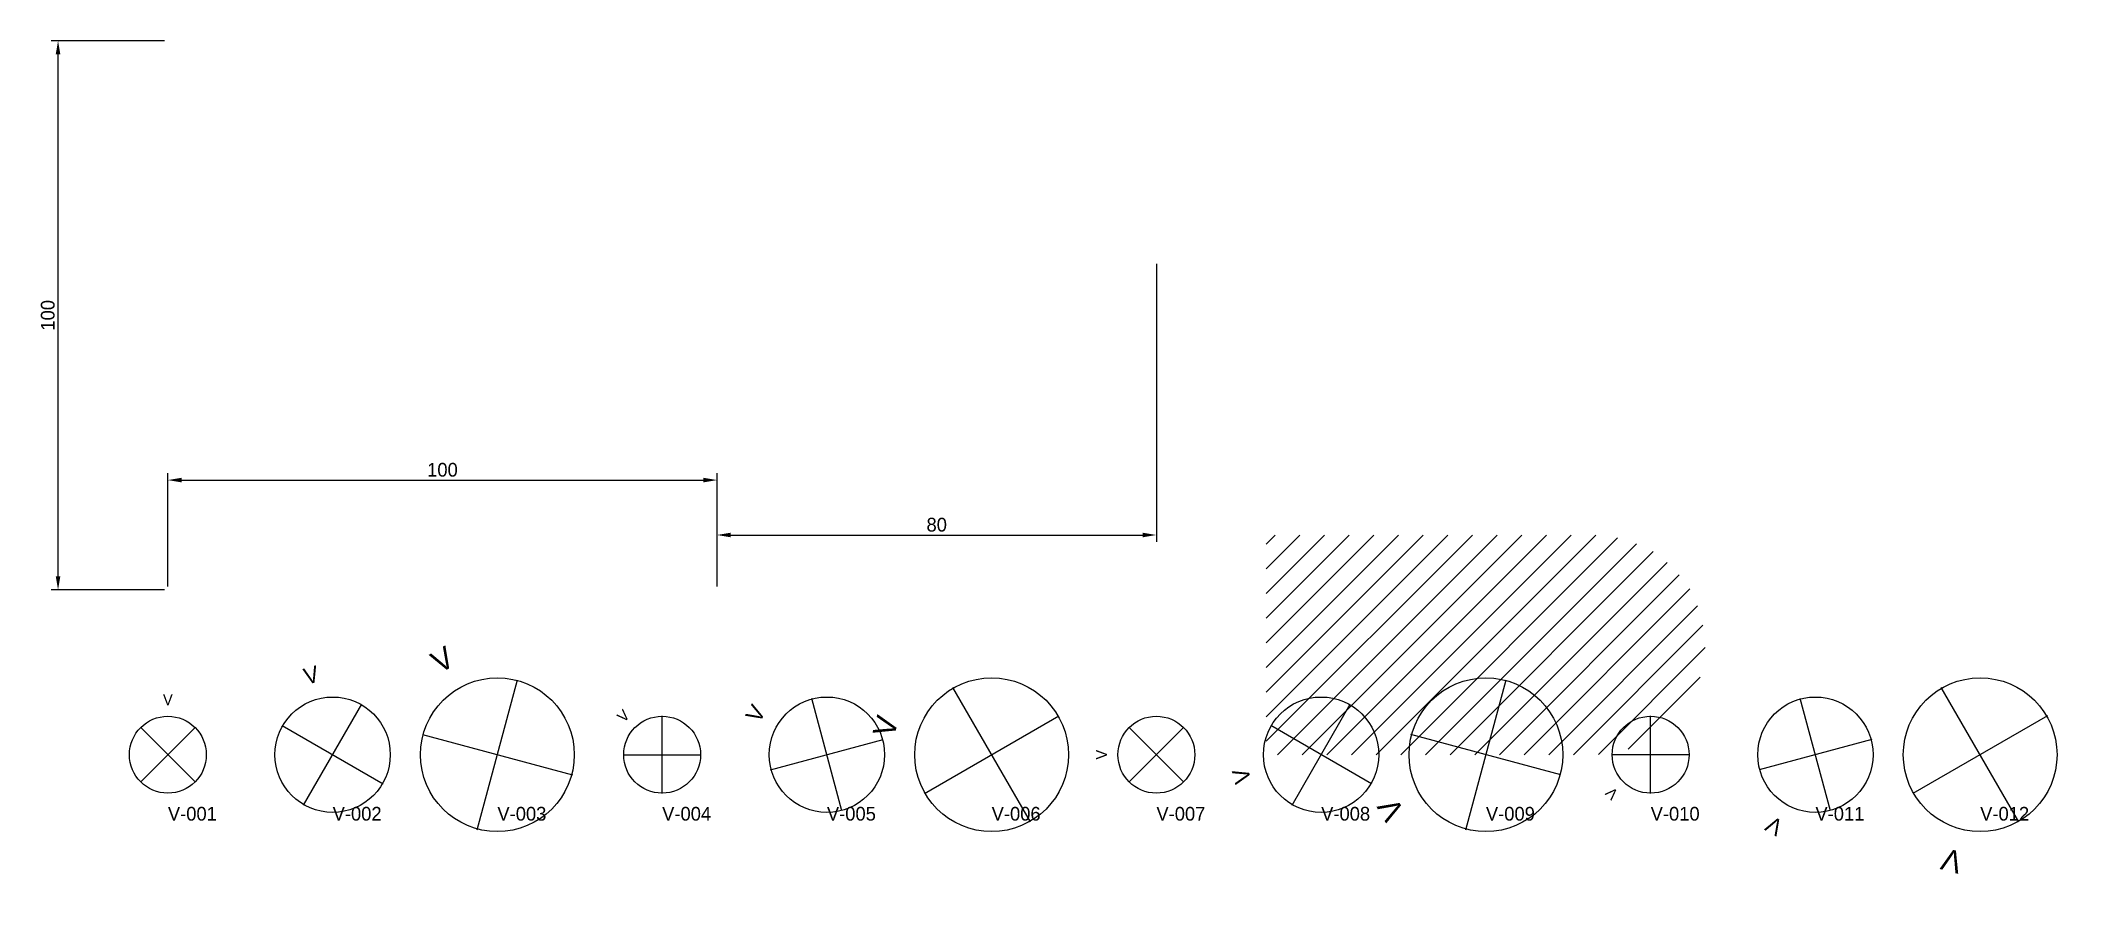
# Model space of a CAD drawing. Header units: millimetres. Extents: x -23 to 347, y -25 to 130.
import ezdxf
from ezdxf.enums import TextEntityAlignment as Align

# ---------------------------------------------------------------- set-up
doc = ezdxf.new("R2010")
doc.units = ezdxf.units.MM
doc.layers.add('DIM', color=4, linetype='Continuous')
doc.layers.add('WALL', color=1, linetype='Continuous')
doc.dimstyles.get("Standard").update_dxf_attribs({"dimtxt": 2.5, "dimasz": 2.5, "dimexe": 1.25, "dimexo": 0.625, "dimtad": 1, "dimtih": 1, "dimtoh": 1, "dimzin": 0, "dimdsep": 46, "dimcen": 0.09, "dimadec": 0, "dimazin": 0, "dimtfac": 1, "dimtofl": 0, "dimtmove": 1, "dimatfit": 3, "dimfxl": 1, "dimtolj": 1, "dimtzin": 0, "dimarcsym": 0})

# ---------------------------------------------------------------- blocks, each defined once
blk = doc.blocks.new('VALVE')
at = {"color": 0}
for p, q in [((-5, -5), (5, 5)), ((-5, 5), (5, -5))]:
    blk.add_line(p, q, dxfattribs=at)
blk.add_circle((0, 0), 7)
blk.add_text('V', height=2).set_placement((0, 9), align=Align.CENTER)
blk.add_attdef('TAG', (0, -12), '', height=2.5)
blk = doc.blocks.new('*D1')
at = {"color": 0, "linetype": 'BYBLOCK'}
for p, q in [((0, 30.62), (0, 51.25)), ((2.5, 50), (97.5, 50)), ((100, 30.62), (100, 51.25))]:
    blk.add_line(p, q, dxfattribs=at)
for points in [[(0, 50), (2.5, 50.42), (2.5, 49.58)], [(100, 50), (97.5, 50.42), (97.5, 49.58)]]:
    blk.add_solid(points, dxfattribs=at)
blk.add_text('100', height=2.5, dxfattribs=at).set_placement((50, 51.88), align=Align.MIDDLE_CENTER)
blk = doc.blocks.new('*D2')
at = {"color": 0, "linetype": 'BYBLOCK'}
for p, q in [((-0.62, 130), (-21.25, 130)), ((-20, 32.5), (-20, 127.5)), ((-0.62, 30), (-21.25, 30))]:
    blk.add_line(p, q, dxfattribs=at)
for points in [[(-20, 130), (-20.42, 127.5), (-19.58, 127.5)], [(-20, 30), (-20.42, 32.5), (-19.58, 32.5)]]:
    blk.add_solid(points, dxfattribs=at)
blk.add_text('100', height=2.5, rotation=90, dxfattribs=at).set_placement((-21.88, 80), align=Align.MIDDLE_CENTER)
blk = doc.blocks.new('*D3')
at = {"color": 0, "linetype": 'BYBLOCK'}
for p, q in [((180, 89.38), (180, 38.75)), ((100, 30.62), (100, 41.25)), ((102.5, 40), (177.5, 40))]:
    blk.add_line(p, q, dxfattribs=at)
for points in [[(100, 40), (102.5, 40.42), (102.5, 39.58)], [(180, 40), (177.5, 40.42), (177.5, 39.58)]]:
    blk.add_solid(points, dxfattribs=at)
blk.add_text('80', height=2.5, dxfattribs=at).set_placement((140, 41.88), align=Align.MIDDLE_CENTER)

msp = doc.modelspace()

# ---------------------------------------------------------------- hatches: boundary and pattern name
h = msp.add_hatch()
h.set_pattern_fill('ANSI31', color=256, scale=2, angle=45, style=0)
h.set_pattern_definition([(45, (0, 0), (-2.245064, 2.245064), [])])
h.paths.add_polyline_path([(200, 0), (260, 0), (265.176, 0.681), (270, 2.679), (274.142, 5.858), (277.321, 10), (279.319, 14.824), (280, 20), (279.319, 25.176), (277.321, 30), (274.142, 34.142), (270, 37.321), (265.176, 39.319), (260, 40), (200, 40)])

# ---------------------------------------------------------------- block references
at = {"layer": 'WALL'}
ref = msp.add_blockref('VALVE', (60, 0), dxfattribs=dict(at, xscale=2, yscale=2, rotation=30))
ref.add_attrib('TAG', 'V-003', (60, -12), dxfattribs={"layer": '0', "height": 2.5})
ref = msp.add_blockref('VALVE', (30, 0), dxfattribs=dict(at, xscale=1.5, yscale=1.5, rotation=15))
ref.add_attrib('TAG', 'V-002', (30, -12), dxfattribs={"layer": '0', "height": 2.5})
ref = msp.add_blockref('VALVE', (150, 0), dxfattribs=dict(at, xscale=2, yscale=2, rotation=75))
ref.add_attrib('TAG', 'V-006', (150, -12), dxfattribs={"layer": '0', "height": 2.5})
ref = msp.add_blockref('VALVE', (240, 0), dxfattribs=dict(at, xscale=2, yscale=2, rotation=120))
ref.add_attrib('TAG', 'V-009', (240, -12), dxfattribs={"layer": '0', "height": 2.5})
ref = msp.add_blockref('VALVE', (120, 0), dxfattribs=dict(at, xscale=1.5, yscale=1.5, rotation=60))
ref.add_attrib('TAG', 'V-005', (120, -12), dxfattribs={"layer": '0', "height": 2.5})
ref = msp.add_blockref('VALVE', (330, 0), dxfattribs=dict(at, xscale=2, yscale=2, rotation=165))
ref.add_attrib('TAG', 'V-012', (330, -12), dxfattribs={"layer": '0', "height": 2.5})
ref = msp.add_blockref('VALVE', (90, 0), dxfattribs=dict(at, rotation=45))
ref.add_attrib('TAG', 'V-004', (90, -12), dxfattribs={"layer": '0', "height": 2.5})
ref = msp.add_blockref('VALVE', (210, 0), dxfattribs=dict(at, xscale=1.5, yscale=1.5, rotation=105))
ref.add_attrib('TAG', 'V-008', (210, -12), dxfattribs={"layer": '0', "height": 2.5})
ref = msp.add_blockref('VALVE', (300, 0), dxfattribs=dict(at, xscale=1.5, yscale=1.5, rotation=150))
ref.add_attrib('TAG', 'V-011', (300, -12), dxfattribs={"layer": '0', "height": 2.5})
msp.add_blockref('VALVE', (0, 0), dxfattribs=at).add_auto_attribs({'TAG': 'V-001'})
ref = msp.add_blockref('VALVE', (270, 0), dxfattribs=dict(at, rotation=135))
ref.add_attrib('TAG', 'V-010', (270, -12), dxfattribs={"layer": '0', "height": 2.5})
ref = msp.add_blockref('VALVE', (180, 0), dxfattribs=dict(at, rotation=90))
ref.add_attrib('TAG', 'V-007', (180, -12), dxfattribs={"layer": '0', "height": 2.5})

# ---------------------------------------------------------------- dimensions: what is measured, and where the dimension line sits
at = {"layer": 'DIM'}
dim = msp.add_linear_dim(base=(-20, 130), p1=(0, 30), p2=(0, 130), angle=90, dimstyle='Standard', dxfattribs=at)
dim.commit()
dim.dimension.update_dxf_attribs({"geometry": '*D2', "text_midpoint": (-21.875, 80)})
for base, p1, p2, picture, middle in [((180, 40), (100, 30), (180, 90), '*D3', (140, 41.875)), ((100, 50), (0, 30), (100, 30), '*D1', (50, 51.875))]:
    dim = msp.add_linear_dim(base=base, p1=p1, p2=p2, dimstyle='Standard', dxfattribs=at)
    dim.commit()
    dim.dimension.update_dxf_attribs({"geometry": picture, "text_midpoint": middle})

doc.saveas('drawing.dxf')
